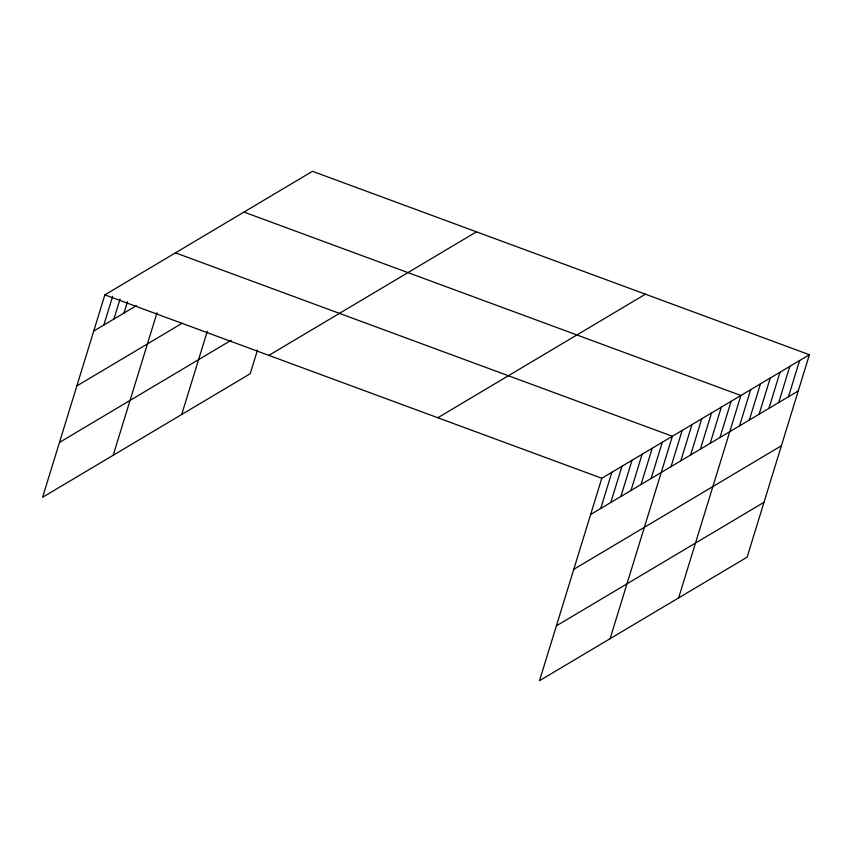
<?xml version="1.0" encoding="UTF-8"?>
<svg xmlns="http://www.w3.org/2000/svg" width="852" height="852" viewBox="0 0 852 852"><rect width="100%" height="100%" fill="white"/><g stroke="black" fill="none" stroke-linecap="round" stroke-linejoin="round"><path stroke-width="1.28" d="M809.4 354.72L601.789 478.27L539.508 680.695L747.129 557.144L809.4 354.72L312.492 171.305L104.871 294.856L42.6 497.28L250.211 373.73L257.506 350.044M103.816 325.059L112.656 296.336M113.902 319.053L120.047 299.084M123.987 313.057L127.449 301.821M113.188 455.266L157.034 312.737M181.7 414.498L207.27 331.385M600.735 508.474L611.864 472.274M610.809 502.478L621.949 466.268M620.895 496.471L632.035 460.272M630.981 490.475L642.12 454.265M641.066 484.468L652.206 448.269M651.152 478.473L662.292 442.263M610.096 638.691L672.377 436.267L175.459 252.842M671.025 466.651L682.164 430.441M680.812 460.825L691.952 424.615M690.599 455L701.739 418.79M700.387 449.174L711.526 412.964M710.174 443.349L721.314 407.139M719.961 437.523L731.101 401.313M678.607 597.923L740.889 395.498L243.981 212.073M739.536 425.872L750.676 389.673M749.323 420.047L760.463 383.847M759.111 414.232L770.251 378.022M768.898 408.406L780.038 372.196M778.685 402.581L789.825 366.371M788.473 396.755L799.613 360.545M93.731 331.055L136.309 305.719M76.861 385.913L182.253 323.196M59.47 442.422L231.201 340.236M268.859 355.38L476.47 231.829M437.8 417.746L645.422 294.196M590.649 514.48L798.26 390.93M573.769 569.328L781.39 445.777M556.388 625.847L763.999 502.297M104.871 294.856L601.789 478.27"/></g></svg>
